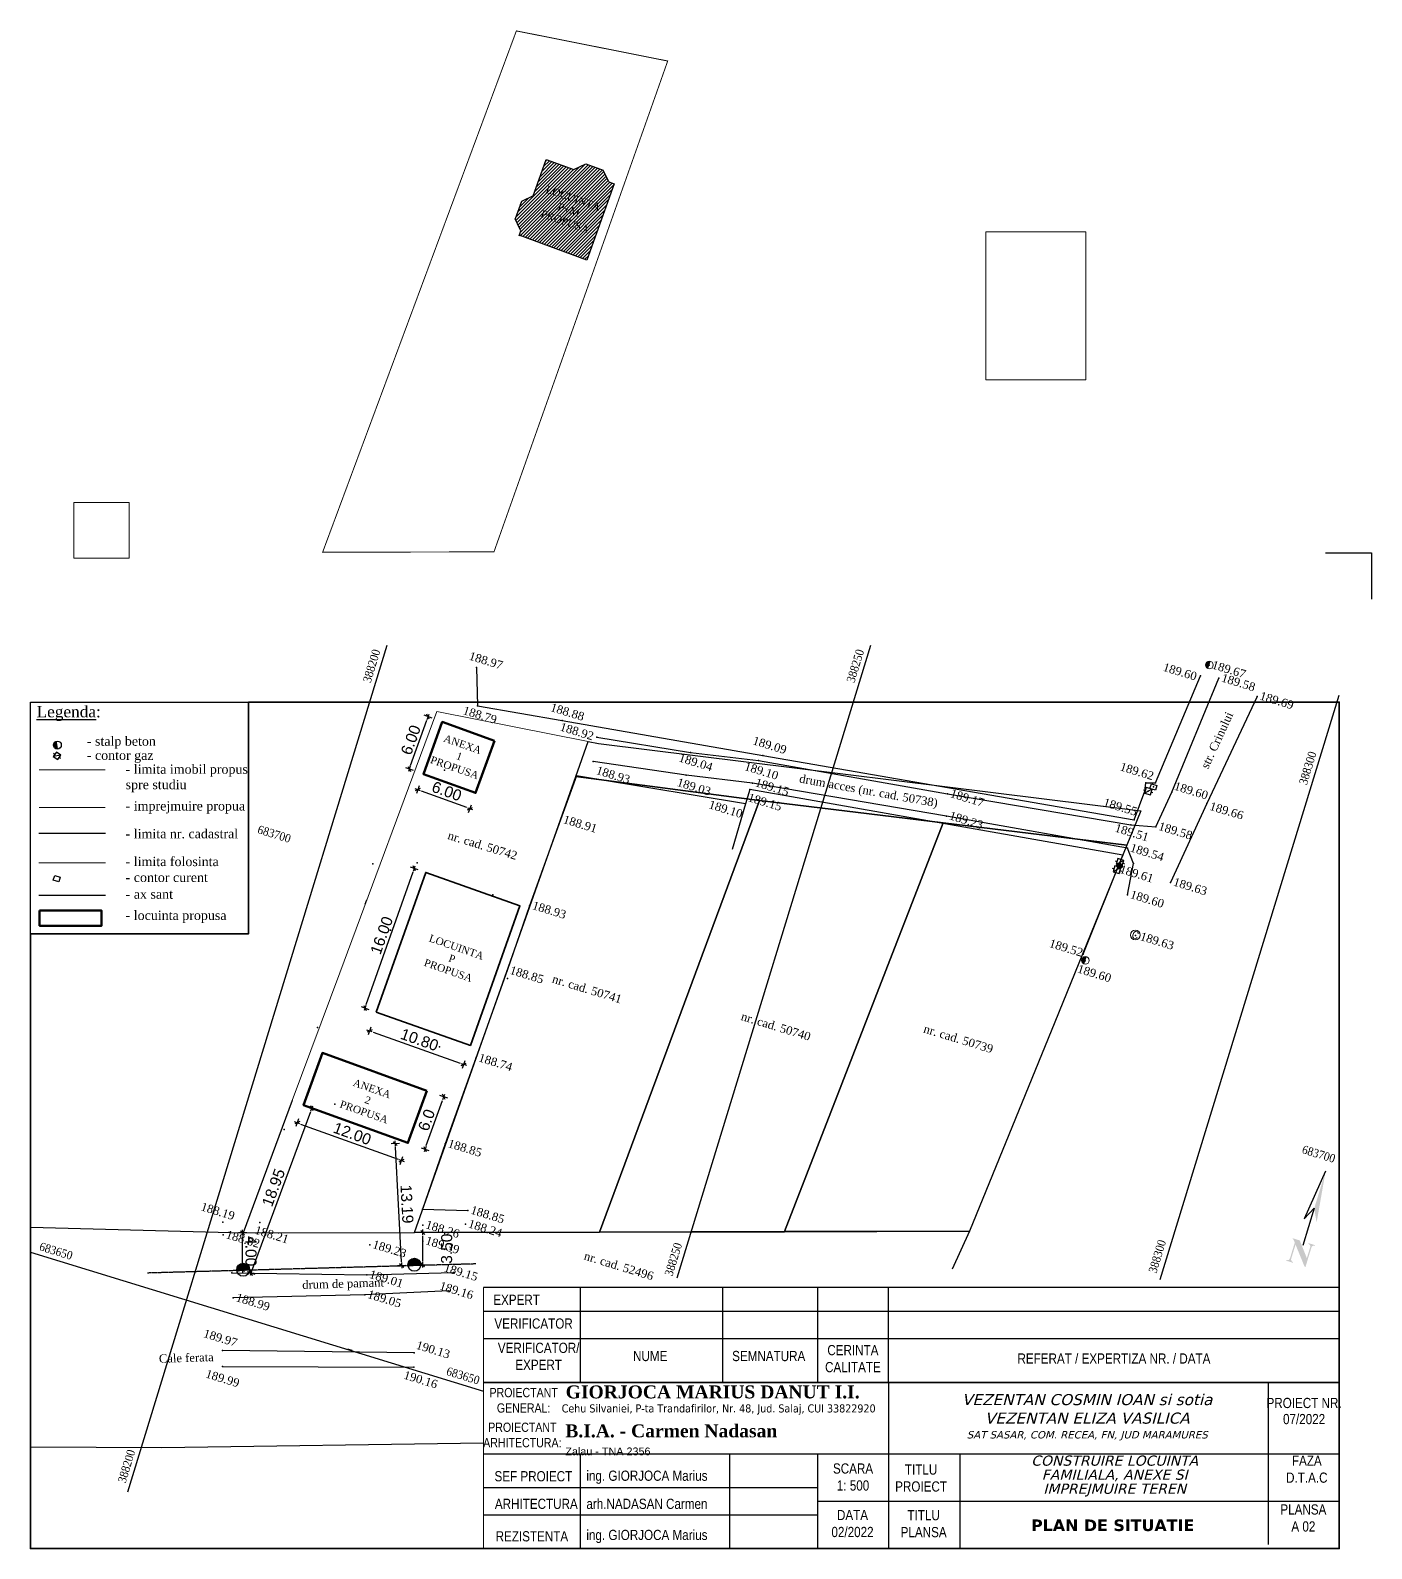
# Model space of a CAD drawing. Header units: inches. Extents: x 45950 to 50625, y 37549 to 49867.
# Drawn here: x 49175 to 50625, y 48226 to 49867 of the extents above; entities that cross this region are included whole.
import ezdxf
from ezdxf.enums import TextEntityAlignment as Align

# ---------------------------------------------------------------- set-up
doc = ezdxf.new("R2010")
doc.units = ezdxf.units.IN
doc.header["$MEASUREMENT"] = 0
doc.linetypes.add('DASHDOT', pattern=[1, 0.5, -0.25, 0, -0.25])
doc.linetypes.add('PHANTOM2', pattern=[1.25, 0.625, -0.125, 0.125, -0.125, 0.125, -0.125])
for name, color, linetype in [('0_pct_cote', 251, 'Continuous'), ('0_PCT_SIMBOLURI', 7, 'Continuous'), ('bransament gaz', 50, 'Continuous'), ('cale ferata', 252, 'CF'), ('Caroiaj', 251, 'Continuous'), ('contor curent', 1, 'Continuous'), ('contor gaz', 2, 'Continuous'), ('COTE', 3, 'Continuous'), ('drum', 7, 'Continuous'), ('limita gard', 7, 'GRDPL'), ('sant', 5, 'AX_RIGOLA'), ('TOPO_SYMBOL', 7, 'Continuous')]:
    doc.layers.add(name, color=color, linetype=linetype)
for name, color, linetype, lineweight in [('AXA', 1, 'DASHDOT', 20), ('Camin_Utilitati', 7, 'Continuous', 20), ('CARTUS_Pen_No__20_Pen_No__41', 7, 'Continuous', 25), ('CARTUS_Pen_No__3_Pen_No__7', 7, 'Continuous', 35), ('Limita_Proprietate', 7, 'GRDPL', 20), ('Stilp_Utilitati', 7, 'Continuous', 20), ('Ziduri', 7, 'Continuous', 30)]:
    doc.layers.add(name, color=color, linetype=linetype, lineweight=lineweight)
doc.layers.add('CARTUS_Pen_No__3', color=7, linetype='Continuous', lineweight=18, true_color=0xff6600)
doc.styles.add('GENERATED_STYLE_2', font='swissci.ttf')
doc.styles.add('GENERATED_STYLE_3', font='TCCM____.TTF')
doc.styles.add('GENERATED_STYLE_4', font='verdanab.ttf')
doc.styles.add('GENERATED_STYLE_5', font='')
doc.styles.add('GENERATED_STYLE_6', font='verdanai.ttf')
doc.styles.add('ROMANC', font='romanc', dxfattribs={"height": 0.1875})
doc.styles.get("Standard").update_dxf_attribs({"font": 'arial.ttf'})
doc.styles.add('TIMES_NEW_ROMAN', font='times.ttf')
doc.styles.get('GENERATED_STYLE_5').set_extended_font_data('Tahoma', italic=True)
doc.linetypes.add('AX_RIGOLA', pattern='A,1e-09,[145,topolt.shx,S=0.01,R=270,X=0,Y=0],-1.5', length=1.5)
doc.linetypes.add('CF', pattern='A,5,[137,topolt.shx,S=0.25,R=0,X=0,Y=0],5', length=10)
doc.linetypes.add('FENCELINE2', pattern='A,6.35,-2.54,[132,ltypeshp.shx,S=2.54,R=0,X=-2.54,Y=0],-2.54,25.4', length=36.83)
doc.linetypes.add('GRDPL', pattern='A,3,[138,topolt.shx,S=0.71,R=0,X=0,Y=0],6,[138,topolt.shx,S=0.71,R=180,X=0,Y=0],3', length=12)
doc.dimstyles.new('LIVIU 2', dxfattribs={"dimtxt": 12, "dimasz": 4, "dimexe": 3, "dimexo": 5, "dimgap": 3, "dimtad": 1, "dimdec": 1, "dimdsep": 46, "dimtxsty": 'Standard', "dimblk": 'cap', "dimcen": 1, "dimse1": 1, "dimse2": 1, "dimclrd": 256, "dimclre": 256, "dimclrt": 256, "dimadec": 0, "dimazin": 0, "dimtfac": 1, "dimtdec": 1, "dimtofl": 0, "dimtmove": 2, "dimatfit": 3, "dimldrblk": 'OBLIQUE', "dimfxl": 0, "dimtolj": 1, "dimtzin": 0, "dimlwd": -1, "dimlwe": -1, "dimarcsym": 0})

# ---------------------------------------------------------------- blocks, each defined once
blk = doc.blocks.new('STILBET')
blk.add_lwpolyline([(-0.6, 0.6, 0, 0, 0), (0.85, 2.05, 0, 0, 0), (1.45, 1.45, 0, 0, 0), (3.08, 3.08, 0.3, 0, 0), (3.57, 3.57, 0, 0, 0)], format="xyseb")
at = {"const_width": 0.85}
blk.add_lwpolyline([(0, 0.43, 1), (0, -0.43, 1)], format="xyb", dxfattribs=at)
blk.add_circle((0, 0), 0.85)
blk = doc.blocks.new('54')
at = {"layer": 'contor gaz'}
for p, q in [((-0.67, 0), (-0.42, 0)), ((0.42, 0), (0.67, 0))]:
    blk.add_line(p, q, dxfattribs=at)
blk.add_lwpolyline([(0.42, 0.42), (-0.42, -0.42), (0.42, -0.42), (0.42, 0.42), (-0.42, 0.42), (-0.42, -0.42)], dxfattribs=at)
blk = doc.blocks.new('PUNCT')
blk.add_point((0, 0))
at = {"flags": 1}
for tag, p in [('DENPCT', (1.4, 0)), ('COTA', (1.4, -2.5)), ('COD', (1.4, -5))]:
    blk.add_attdef(tag, p, '', height=1.5, dxfattribs=at)
blk = doc.blocks.new('30')
at = {"layer": 'bransament gaz'}
blk.add_hatch(color=256, dxfattribs=at).paths.add_polyline_path([(-0.29, 0, 1), (0.29, 0, 1)])
blk.add_circle((0, 0), 0.289, dxfattribs=at)
blk = doc.blocks.new('50')
blk.add_circle((-0.02, 0.04), 0.525)
at = {"style": 'ROMANC'}
blk.add_text('C', height=0.787, dxfattribs=at).set_placement((-0.02, 0.04), align=Align.MIDDLE_CENTER)
blk = doc.blocks.new('32')
blk.add_lwpolyline([(-0.28, 0.34, 0, 0, 0), (0.44, 1.03, 0, 0, 0), (0.73, 0.73, 0, 0, 0), (1.55, 1.51, 0.147, 0, 0), (1.8, 1.74, 0, 0, 0)], format="xyseb")
at = {"const_width": 0.416}
blk.add_lwpolyline([(0.01, 0.25, 1), (0, -0.17, 1)], format="xyb", dxfattribs=at)
blk.add_circle((0, 0.04), 0.416)
blk = doc.blocks.new('NORD1')
at = {"linetype": 'Continuous'}
blk.add_hatch(color=256, dxfattribs=at).paths.add_polyline_path([(-9, -27), (-3.4, -27), (5.8, -38.4), (5.8, -29.4), (5.8, -29.2), (5.7, -29.1), (5.7, -28.9), (5.6, -28.8), (5.5, -28.6), (5.4, -28.4), (5.3, -28.3), (5.2, -28.1), (5, -28), (4.9, -27.9), (4.7, -27.8), (4.5, -27.7), (4.3, -27.6), (4.1, -27.6), (3.9, -27.6), (3.7, -27.6), (3.7, -27), (8.9, -27), (8.9, -27.6), (8.7, -27.6), (8.5, -27.6), (8.2, -27.6), (8.1, -27.7), (7.9, -27.8), (7.7, -27.9), (7.5, -28), (7.4, -28.1), (7.2, -28.3), (7.1, -28.5), (7, -28.6), (7, -28.8), (6.9, -29), (6.8, -29.2), (6.8, -29.3), (6.8, -29.5), (6.8, -45.3), (6.1, -45.3), (-5.6, -31), (-5.6, -42.5), (-5.6, -42.7), (-5.6, -42.8), (-5.5, -43), (-5.5, -43.2), (-5.4, -43.3), (-5.3, -43.5), (-5.2, -43.6), (-5.1, -43.8), (-4.9, -43.9), (-4.8, -44.1), (-4.6, -44.2), (-4.4, -44.3), (-4.2, -44.3), (-4, -44.4), (-3.7, -44.4), (-3.5, -44.4), (-3.5, -45), (-8.8, -45), (-8.8, -44.4), (-8.5, -44.4), (-8.3, -44.4), (-8, -44.3), (-7.8, -44.3), (-7.6, -44.2), (-7.4, -44.1), (-7.3, -43.9), (-7.1, -43.8), (-7, -43.6), (-6.9, -43.5), (-6.8, -43.3), (-6.8, -43.1), (-6.7, -42.9), (-6.7, -42.8), (-6.7, -42.6), (-6.6, -42.4), (-6.6, -29.7), (-7.8, -28.3), (-8, -28.1), (-8.1, -28), (-8.3, -27.9), (-8.4, -27.8), (-8.5, -27.7), (-8.7, -27.6), (-8.8, -27.6), (-9, -27.6)])
blk.add_lwpolyline([(0, 30), (-5, -10), (0, 0), (0, -30)])
blk.add_solid([(0, 0), (5, -10), (0, 30)])
blk = doc.blocks.new('_ArchTick')
at = {"color": 0, "linetype": 'ByBlock', "const_width": 0.015}
blk.add_lwpolyline([(-0.05, -0.05), (0.05, 0.05)], dxfattribs=at)
blk = doc.blocks.new('cap')
at = {"layer": 'COTE', "color": 0, "lineweight": -2}
for p, q in [((-0.75, 0), (0.75, 0)), ((-0.53, -0.53), (0.53, 0.53)), ((0, -1.12), (0, 1.12))]:
    blk.add_line(p, q, dxfattribs=at)
blk = doc.blocks.new('*D15')
at = {"transparency": 16777216}
blk.add_line((49467.2, 48685.2), (49572.6, 48647.2), dxfattribs=at)
at = {"layer": 'Defpoints', "color": 0, "lineweight": 60, "transparency": 16777216}
for p in [(49470.3, 48705.6), (49583.2, 48664.8), (49576.3, 48645.8)]:
    blk.add_point(p, dxfattribs=at)
at = {"transparency": 16777216, "xscale": 4, "yscale": 4, "zscale": 4}
for p, rotation in [((49463.5, 48686.6), 160.1410897698016), ((49576.3, 48645.8), 340.1410897698016)]:
    blk.add_blockref('cap', p, dxfattribs=dict(at, rotation=rotation))
at = {"lineweight": 9, "transparency": 16777216, "insert": (49523, 48674.8), "char_height": 12, "attachment_point": 5, "rotation": 340.1411}
blk.add_mtext('\\A1;12.00', dxfattribs=at)
blk = doc.blocks.new('_Oblique')
at = {"color": 0, "linetype": 'ByBlock', "lineweight": -2}
blk.add_line((-0.5, -0.5), (0.5, 0.5), dxfattribs=at)
blk = doc.blocks.new('*D16')
at = {"transparency": 16777216}
blk.add_line((49603, 48661.9), (49620.7, 48710.8), dxfattribs=at)
at = {"layer": 'Defpoints', "color": 0, "lineweight": 60, "transparency": 16777216}
for p in [(49603.6, 48721.2), (49622, 48714.6), (49583.2, 48664.8)]:
    blk.add_point(p, dxfattribs=at)
at = {"transparency": 16777216, "xscale": 4, "yscale": 4, "zscale": 4}
for p, rotation in [((49622, 48714.6), 70.14108976980486), ((49601.7, 48658.1), 250.1410897698049)]:
    blk.add_blockref('cap', p, dxfattribs=dict(at, rotation=rotation))
at = {"lineweight": 9, "transparency": 16777216, "insert": (49603.3, 48689.5), "char_height": 12, "attachment_point": 5, "rotation": 70.1411}
blk.add_mtext('\\A1;6.0', dxfattribs=at)
blk = doc.blocks.new('*D17')
at = {"transparency": 16777216}
blk.add_line((49545.5, 48784.4), (49639.8, 48751), dxfattribs=at)
at = {"layer": 'Defpoints', "color": 0, "lineweight": 9, "transparency": 16777216}
for p in [(49549, 48806.3), (49650.8, 48770.2), (49643.5, 48749.7)]:
    blk.add_point(p, dxfattribs=at)
at = {"transparency": 16777216, "xscale": 4, "yscale": 4, "zscale": 4}
for p, rotation in [((49541.7, 48785.8), 160.488562388877), ((49643.5, 48749.7), 340.488562388877)]:
    blk.add_blockref('cap', p, dxfattribs=dict(at, rotation=rotation))
at = {"lineweight": 9, "transparency": 16777216, "insert": (49595.7, 48776.3), "char_height": 12, "attachment_point": 5, "rotation": 340.4886}
blk.add_mtext('\\A1;10.80', dxfattribs=at)
blk = doc.blocks.new('*D18')
at = {"transparency": 16777216}
blk.add_line((49538, 48814.4), (49588.8, 48957.7), dxfattribs=at)
at = {"layer": 'Defpoints', "color": 0, "lineweight": 9, "transparency": 16777216}
for p in [(49590.1, 48961.4), (49602.4, 48957.1), (49549, 48806.3)]:
    blk.add_point(p, dxfattribs=at)
at = {"transparency": 16777216, "xscale": 4, "yscale": 4, "zscale": 4}
for p, rotation in [((49590.1, 48961.4), 70.48856238887505), ((49536.7, 48810.6), 250.4885623888751)]:
    blk.add_blockref('cap', p, dxfattribs=dict(at, rotation=rotation))
at = {"lineweight": 9, "transparency": 16777216, "insert": (49554.8, 48889.1), "char_height": 12, "attachment_point": 5, "rotation": 70.4886}
blk.add_mtext('\\A1;16.00', dxfattribs=at)
blk = doc.blocks.new('*D19')
at = {"transparency": 16777216}
blk.add_line((49597.6, 49045.2), (49646.5, 49027.5), dxfattribs=at)
at = {"layer": 'Defpoints', "color": 0, "lineweight": 9, "transparency": 16777216}
for p in [(49600, 49063.5), (49656.4, 49043.1), (49650.3, 49026.1)]:
    blk.add_point(p, dxfattribs=at)
at = {"transparency": 16777216, "xscale": 4, "yscale": 4, "zscale": 4}
for p, rotation in [((49593.8, 49046.5), 160.1410897697983), ((49650.3, 49026.1), 340.1410897697983)]:
    blk.add_blockref('cap', p, dxfattribs=dict(at, rotation=rotation))
at = {"lineweight": 9, "transparency": 16777216, "insert": (49625.2, 49044.9), "char_height": 12, "attachment_point": 5, "rotation": 340.1411}
blk.add_mtext('\\A1;6.00', dxfattribs=at)
blk = doc.blocks.new('*D20')
at = {"transparency": 16777216}
blk.add_line((49586, 49072.7), (49603.7, 49121.6), dxfattribs=at)
at = {"layer": 'Defpoints', "color": 0, "lineweight": 9, "transparency": 16777216}
for p in [(49605, 49125.4), (49620.3, 49119.9), (49600, 49063.5)]:
    blk.add_point(p, dxfattribs=at)
at = {"transparency": 16777216, "xscale": 4, "yscale": 4, "zscale": 4}
for p, rotation in [((49605, 49125.4), 70.14108976979834), ((49584.7, 49069), 250.1410897697983)]:
    blk.add_blockref('cap', p, dxfattribs=dict(at, rotation=rotation))
at = {"lineweight": 9, "transparency": 16777216, "insert": (49586.3, 49100.3), "char_height": 12, "attachment_point": 5, "rotation": 70.1411}
blk.add_mtext('\\A1;6.00', dxfattribs=at)
blk = doc.blocks.new('$ELS_B')
at = {"linetype": 'Continuous'}
blk.add_hatch(color=0, dxfattribs=at).paths.add_polyline_path([(0.7, 0, 0.365422), (0.12, 0.69), (-0.12, -0.69, 0.464748)])
at = {"color": 0, "linetype": 'Continuous'}
blk.add_line((0.12, 0.69), (-0.12, -0.69), dxfattribs=at)
blk.add_lwpolyline([(0.73, 3.79, 0, 0.403, 0), (0.43, 2.88, 0, 0, 0), (-0.01, 1.56, 0, 0, 0), (0.57, 2.05, 0, 0, 0), (0.12, 0.69, 0, 0, 0)], format="xyseb", dxfattribs=at)
blk.add_circle((0, 0), 0.7, dxfattribs=at)
blk = doc.blocks.new('*D22')
at = {"layer": 'COTE', "transparency": 16777216}
blk.add_line((49404.4, 48531.8), (49404.4, 48563.7), dxfattribs=at)
at = {"layer": 'Defpoints', "color": 0, "transparency": 16777216}
for p in [(49404.4, 48567.7), (49405, 48567.7), (49405.1, 48527.8)]:
    blk.add_point(p, dxfattribs=at)
at = {"layer": 'COTE', "transparency": 16777216, "xscale": 4, "yscale": 4, "zscale": 4}
for p, rotation in [((49404.4, 48567.7), 90.11038197119932), ((49404.5, 48527.8), 270.1103819711993)]:
    blk.add_blockref('cap', p, dxfattribs=dict(at, rotation=rotation))
at = {"layer": 'COTE', "transparency": 16777216, "insert": (49413.5, 48547.8), "char_height": 12, "attachment_point": 5, "rotation": 270.1104}
blk.add_mtext('\\A1;4.00', dxfattribs=at)
blk = doc.blocks.new('*D23')
at = {"layer": 'COTE', "transparency": 16777216}
blk.add_line((49599.2, 48537.1), (49599.3, 48564.1), dxfattribs=at)
at = {"layer": 'Defpoints', "color": 0, "transparency": 16777216}
for p in [(49590.2, 48568.1), (49599.3, 48568.1), (49590.1, 48533.1)]:
    blk.add_point(p, dxfattribs=at)
at = {"layer": 'COTE', "transparency": 16777216, "xscale": 4, "yscale": 4, "zscale": 4}
for p, rotation in [((49599.3, 48568.1), 89.79488191374703), ((49599.1, 48533.1), 269.794881913747)]:
    blk.add_blockref('cap', p, dxfattribs=dict(at, rotation=rotation))
at = {"layer": 'COTE', "transparency": 16777216, "insert": (49625.1, 48550.5), "char_height": 12, "attachment_point": 5, "rotation": 89.7949}
blk.add_mtext('\\A1;3.50', dxfattribs=at)
blk = doc.blocks.new('*D24')
at = {"layer": 'COTE', "transparency": 16777216}
blk.add_line((49576.2, 48536.4), (49569.7, 48660.1), dxfattribs=at)
at = {"layer": 'Defpoints', "color": 0, "transparency": 16777216}
for p in [(49569.5, 48664.1), (49583.2, 48664.8), (49590.1, 48533.1)]:
    blk.add_point(p, dxfattribs=at)
at = {"layer": 'COTE', "transparency": 16777216, "xscale": 4, "yscale": 4, "zscale": 4}
for p, rotation in [((49569.5, 48664.1), 93.00168994338804), ((49576.4, 48532.4), 273.001689943388)]:
    blk.add_blockref('cap', p, dxfattribs=dict(at, rotation=rotation))
at = {"layer": 'COTE', "transparency": 16777216, "insert": (49582.1, 48598.7), "char_height": 12, "attachment_point": 5, "rotation": 273.0017}
blk.add_mtext('\\A1;13.19', dxfattribs=at)
blk = doc.blocks.new('*D25')
at = {"layer": 'COTE', "transparency": 16777216}
blk.add_line((49478, 48698.5), (49414.9, 48528.1), dxfattribs=at)
at = {"layer": 'Defpoints', "color": 0, "transparency": 16777216}
for p in [(49470.3, 48705.6), (49404.5, 48527.8), (49413.5, 48524.4)]:
    blk.add_point(p, dxfattribs=at)
at = {"layer": 'COTE', "transparency": 16777216, "xscale": 4, "yscale": 4, "zscale": 4}
for p, rotation in [((49479.4, 48702.2), 69.66989995969227), ((49413.5, 48524.4), 249.6698999596922)]:
    blk.add_blockref('cap', p, dxfattribs=dict(at, rotation=rotation))
at = {"layer": 'COTE', "transparency": 16777216, "insert": (49437.9, 48616.5), "char_height": 12, "attachment_point": 5, "rotation": 69.6699}
blk.add_mtext('\\A1;18.95', dxfattribs=at)

msp = doc.modelspace()

# ---------------------------------------------------------------- hatches: boundary and pattern name
at = {"layer": 'AXA'}
h = msp.add_hatch(dxfattribs=at)
h.set_pattern_fill('ANSI31', color=256, scale=20, style=0)
h.set_pattern_definition([(45, (-49797.3176, 38810.9859), (-1.76776695, 1.76776695), [])])
h.paths.add_polyline_path([(49806.04, 49701.42), (49800.38, 49703.43), (49794.31, 49716.2), (49792.42, 49716.87), (49775.46, 49722.89), (49772.71, 49721.58), (49762.69, 49716.81), (49756.54, 49719), (49732.54, 49727.52), (49726.85, 49711.5), (49718.65, 49688.41), (49705.88, 49682.34), (49699.19, 49663.49), (49703.93, 49653.51), (49705.26, 49650.72), (49703.52, 49645.8), (49776.76, 49618.96)])
h.paths.add_polyline_path([(49718.99, 49663.46), (49779.77, 49642.28), (49794.16, 49683.59), (49733.38, 49704.77)], flags=24)

# ---------------------------------------------------------------- linework, layer by layer
at = {"color": 0, "lineweight": 9}
for p, q in [((50315.94, 49489.44), (50315.94, 49649.44)), ((50207.94, 49489.44), (50315.94, 49489.44)), ((49281.86, 49296.93), (49281.86, 49356.93)), ((49221.86, 49296.93), (49281.86, 49296.93))]:
    msp.add_line(p, q, dxfattribs=at)
at = {"color": 5, "linetype": 'FENCELINE2', "lineweight": 15}
for p, q in [((49509.44, 48848.69), (49614.46, 49131.17)), ((49614.46, 49131.17), (49778.04, 49098.63)), ((49778.04, 49098.63), (49764.74, 49060.91)), ((49764.74, 49060.91), (49764.74, 49060.91)), ((49458.18, 48710.8), (49509.44, 48848.69))]:
    msp.add_line(p, q, dxfattribs=at)
at = {"color": 1, "const_width": 1}
msp.add_lwpolyline([(49850.71, 49796.38), (49676.19, 49303.58), (49490.97, 49303.22), (49595.41, 49584.16), (49700.42, 49866.64), (49864.01, 49834.1), (49850.71, 49796.38)], close=True, dxfattribs=at)
at = {"color": 0, "lineweight": 9}
for points in [[(50207.94, 49489.44), (50315.94, 49489.44), (50315.94, 49649.44), (50207.94, 49649.44)], [(49281.86, 49356.93), (49221.86, 49356.93), (49221.86, 49296.93), (49281.86, 49296.93)], [(49665.01, 48226.31), (50590.01, 48226.31), (50590.01, 48508.36), (49665.01, 48508.36)]]:
    msp.add_lwpolyline(points, close=True, dxfattribs=at)
msp.add_lwpolyline([(50575.01, 49302.61), (50625.01, 49302.61), (50625.01, 49252.61)])
at = {"ltscale": 0.5}
msp.add_lwpolyline([(49175.01, 49141.31), (49410.91, 49141.31), (49410.91, 48890.9), (49175.01, 48890.9)], close=True, dxfattribs=at)
msp.add_lwpolyline([(49410.91, 49141.31), (49410.91, 48890.9), (49175.01, 48890.9), (49175.01, 48226.31), (49665.01, 48226.31), (49665.01, 48226.31), (50590.01, 48226.31), (50590.01, 49141.31), (49410.91, 49141.31)], close=True)
at = {"lineweight": 35}
msp.add_lwpolyline([(49410.91, 49141.31), (49410.91, 48890.9), (49175.01, 48890.9), (49175.01, 48226.31), (49665.01, 48226.31), (49665.01, 48226.31), (50590.01, 48226.31), (50590.01, 49141.31), (49410.91, 49141.31)], close=True, dxfattribs=at)
at = {"color": 1, "lineweight": 53}
for points in [[(49676.77, 49099.5), (49620.34, 49119.89), (49599.96, 49063.45), (49656.39, 49043.07)], [(49603.59, 48721.24), (49490.72, 48762.01), (49470.34, 48705.58), (49583.2, 48664.81)]]:
    msp.add_lwpolyline(points, close=True, dxfattribs=at)
at = {"color": 6}
for points in [[(50360.26, 48986.51), (50161.72, 49010.65), (49963.19, 49034.81), (49764.74, 49060.91), (49778.04, 49098.63), (49789.12, 49096.43), (50375.36, 49023.55), (50360.26, 48986.51)], [(49790.23, 48568.51), (49590.23, 48568.1), (49764.74, 49060.91), (49963.19, 49034.81), (49790.23, 48568.51)], [(49990.23, 48568.9), (49790.23, 48568.51), (49963.19, 49034.81), (50161.72, 49010.65), (49990.23, 48568.9)], [(50282.35, 48795.33), (50190.23, 48569.29), (49990.23, 48568.9), (50161.72, 49010.65), (50360.26, 48986.51), (50282.35, 48795.33)]]:
    msp.add_lwpolyline(points, close=True, dxfattribs=at)
at = {"color": 64, "const_width": 1}
msp.add_lwpolyline([(49256.24, 49068.12), (49184.21, 49068.12)], dxfattribs=at)
at = {"color": 5, "linetype": 'FENCELINE2', "lineweight": 15, "const_width": 1}
msp.add_lwpolyline([(49256.24, 49027.43), (49184.21, 49027.43)], dxfattribs=at)
at = {"color": 6, "ltscale": 0.5}
msp.add_lwpolyline([(49256.24, 48999.21), (49184.21, 48999.21)], dxfattribs=at)
at = {"color": 1, "lineweight": 35}
msp.add_lwpolyline([(49549, 48806.27), (49650.8, 48770.2), (49704.24, 48921.01), (49602.44, 48957.08)], close=True, dxfattribs=at)
at = {"color": 6}
for points in [[(49175.01, 48573.88), (49404.97, 48567.75), (49590.2, 48568.12), (49790.17, 48568.47), (49990.27, 48568.88), (50190.27, 48569.33), (50171.59, 48528.47)], [(49665.01, 48340.17), (49317.3, 48335.38), (49175.01, 48335.83)]]:
    msp.add_lwpolyline(points, dxfattribs=at)
at = {"layer": 'AXA', "linetype": 'ByBlock', "lineweight": 50}
msp.add_lwpolyline([(49185.02, 48915.81), (49251.95, 48915.81), (49251.95, 48899.55), (49185.02, 48899.55)], close=True, dxfattribs=at)
at = {"layer": 'cale ferata', "ltscale": 0.5}
for points, elevation in [([(49589.79, 48437.92), (49382.55, 48440.57)], 1901.3), ([(49382.74, 48423.25), (49589.69, 48422.26)], 1899.9)]:
    msp.add_lwpolyline(points, dxfattribs=dict(at, elevation=elevation))
at = {"layer": 'Caroiaj', "ltscale": 0.5}
for p, q in [((49280.36, 48287.61), (49560.63, 49202.61)), ((49874.13, 48518.88), (50083.56, 49202.61)), ((50396.55, 48517.19), (50590.01, 49148.78)), ((49175.01, 48546.58), (49665.01, 48396.49))]:
    msp.add_line(p, q, dxfattribs=at)
at = {"layer": 'CARTUS_Pen_No__20_Pen_No__41', "color": 7, "linetype": 'Continuous', "lineweight": 25}
for p, q in [((49769.5, 48508.36), (49769.5, 48405.8)), ((49923.34, 48508.36), (49923.34, 48405.8)), ((50025.91, 48508.36), (50025.91, 48405.8)), ((50102.83, 48405.8), (50102.83, 48508.36)), ((49665.01, 48482.81), (50590.01, 48482.81)), ((49665.01, 48453.44), (50590.01, 48453.44)), ((50102.83, 48405.8), (50102.83, 48226.31)), ((50513.08, 48405.8), (50513.08, 48230.72)), ((49665.01, 48328.88), (50590.01, 48328.88)), ((49769.5, 48328.88), (49769.5, 48226.31)), ((49930.74, 48328.88), (49930.74, 48226.31)), ((50025.91, 48328.88), (50025.91, 48226.31)), ((50179.75, 48328.88), (50179.75, 48226.31)), ((49665.01, 48292.47), (50025.91, 48292.47)), ((50025.91, 48277.59), (50590.01, 48277.59)), ((49665.01, 48262.72), (50025.91, 48262.72))]:
    msp.add_line(p, q, dxfattribs=at)
at = {"layer": 'CARTUS_Pen_No__20_Pen_No__41', "color": 7, "linetype": 'Continuous', "lineweight": 25, "flags": 128}
for points in [[(49665.01, 48405.8), (50590.01, 48405.8), (50590.01, 48508.36), (49665.01, 48508.36)], [(49665.01, 48226.31), (50590.01, 48226.31), (50590.01, 48405.8), (49665.01, 48405.8)]]:
    msp.add_lwpolyline(points, dxfattribs=at)
at = {"layer": 'contor curent', "color": 5}
for p, q in [((50385.26, 49047.77, 1895.9), (50386.88, 49053.05, 1895.9)), ((50391.22, 49045.94, 1895.9), (50385.26, 49047.77, 1895.9)), ((50386.88, 49053.05, 1895.9), (50392.84, 49051.23, 1895.9)), ((50392.84, 49051.23, 1895.9), (50391.22, 49045.94, 1895.9)), ((49199.68, 48948.66, 1895.9), (49201.29, 48953.94, 1895.9)), ((49205.63, 48946.83, 1895.9), (49199.68, 48948.66, 1895.9)), ((49201.29, 48953.94, 1895.9), (49207.25, 48952.12, 1895.9)), ((49207.25, 48952.12, 1895.9), (49205.63, 48946.83, 1895.9))]:
    msp.add_line(p, q, dxfattribs=at)
at = {"layer": 'COTE', "color": 64, "lineweight": 30}
for p, q in [((49590.2, 48568.12), (49764.74, 49060.91)), ((49458.18, 48710.8), (49404.97, 48567.75)), ((49404.97, 48567.75), (49590.2, 48568.12))]:
    msp.add_line(p, q, dxfattribs=at)
at = {"layer": 'COTE', "color": 5}
msp.add_line((49536.97, 48922.73), (49538.71, 48927.42), dxfattribs=at)
at = {"layer": 'COTE', "color": 6}
msp.add_line((49458.18, 48710.8), (49404.97, 48567.75), dxfattribs=at)
at = {"layer": 'COTE', "color": 1, "linetype": 'PHANTOM2'}
msp.add_line((49656.53, 48534.02), (49301.51, 48524.16), dxfattribs=at)
at = {"layer": 'COTE', "color": 1}
msp.add_line((49522.85, 48440.29), (49518.16, 48442.02), dxfattribs=at)
at = {"layer": 'drum'}
for points, elevation in [([(49787.25, 49103.22), (49888.62, 49086.71), (49962.09, 49078.05), (50166.54, 49041.98), (50364.68, 49008.45), (50391.72, 49006.58), (50409.08, 49043.82), (50459.68, 49166.93)], 1889.2), ([(50501.15, 49147.45), (50446.96, 49031.64), (50407.65, 48946.35)], 1896.9), ([(50361.09, 48932.86), (50367.59, 48966.85), (50361, 48983.29), (50165.46, 49018), (49955.65, 49053.76), (49883.84, 49062.21), (49783.6, 49076.96)], 1896)]:
    msp.add_lwpolyline(points, dxfattribs=dict(at, elevation=elevation))
at = {"layer": 'drum', "ltscale": 0.5}
for points, elevation in [([(49392.86, 48524.27), (49538.62, 48522.38), (49632.41, 48524.6)], 1889.6), ([(49627.58, 48504.9), (49536.58, 48500.73), (49394.4, 48497.25)], 1891.6)]:
    msp.add_lwpolyline(points, dxfattribs=dict(at, elevation=elevation))
at = {"layer": 'limita gard', "ltscale": 0.5}
for points, elevation in [([(49657.38, 49178.74), (49658.28, 49137.17), (49749.77, 49121.22), (49967.02, 49083.49), (50368.4, 49013.92), (50379.72, 49045.14), (50380.81, 49054.09), (50391.32, 49054.07), (50439.96, 49169.78)], 1889.7), ([(49948.02, 49031.42), (49786.97, 49057.78), (49765.41, 49061.54), (49748.1, 49014), (49714.69, 48920.96), (49690.41, 48851.03), (49656.58, 48756.32), (49623.51, 48663.73), (49599.01, 48593.35), (49648.03, 48591.8)], 1891), ([(50313.32, 48868.71), (50355.98, 48975.65), (49952.68, 49046.74), (49948.02, 49031.42), (49933.82, 48982.05)], 1895.2)]:
    msp.add_lwpolyline(points, dxfattribs=dict(at, elevation=elevation))
at = {"layer": 'Limita_Proprietate', "ltscale": 0.5}
msp.add_lwpolyline([(49256.24, 48967.6), (49184.21, 48967.6)], dxfattribs=at)
at = {"layer": 'sant', "ltscale": 0.5}
msp.add_lwpolyline([(49256.24, 48932.33), (49184.21, 48932.33)], dxfattribs=at)
at = {"layer": 'Ziduri'}
for p, q in [((49726.85, 49711.5), (49732.54, 49727.52)), ((49732.54, 49727.52), (49762.69, 49716.81)), ((49762.69, 49716.81), (49775.46, 49722.89)), ((49772.71, 49721.58), (49775.46, 49722.89)), ((49775.46, 49722.89), (49794.31, 49716.2)), ((49718.65, 49688.41), (49728.19, 49715.28)), ((49756.54, 49719), (49762.69, 49716.81)), ((49792.42, 49716.87), (49794.31, 49716.2)), ((49800.38, 49703.43), (49794.31, 49716.2)), ((49800.38, 49703.43), (49799.06, 49706.22)), ((49800.38, 49703.43), (49806.04, 49701.42)), ((49718.65, 49688.41), (49705.88, 49682.34)), ((49718.65, 49688.41), (49714.95, 49686.66)), ((49705.88, 49682.34), (49699.19, 49663.49)), ((49705.88, 49682.34), (49704.54, 49678.57)), ((49703.93, 49653.51), (49699.19, 49663.49)), ((49703.26, 49645.07), (49705.26, 49650.72)), ((49776.76, 49618.96), (49703.52, 49645.8)), ((49705.26, 49650.72), (49703.93, 49653.51))]:
    msp.add_line(p, q, dxfattribs=at)
msp.add_lwpolyline([(49806.04, 49701.42), (49776.76, 49618.96)], dxfattribs=at)

# ---------------------------------------------------------------- block references
for name, p, xscale, yscale, zscale, rotation in [('STILBET', (49204.24, 49094.78), 5.000000000745279, 5.000000000745279, 10, 10.06111885422906), ('NORD1', (50562.94, 48594.14, -3090), 1.400000000108522, 1.400000000108522, 1.400000000108522, 342.9696735434424)]:
    msp.add_blockref(name, p, dxfattribs=dict(xscale=xscale, yscale=yscale, zscale=zscale, rotation=rotation))
at = {"layer": '0_PCT_SIMBOLURI', "xscale": 10, "yscale": 10, "zscale": 10, "rotation": 342.9696735419772}
for p in [(49657.38, 49178.74, 1889.7), (50449.39, 49180.96, 1896.7), (50439.96, 49169.78, 1896), (50459.68, 49166.93, 1895.8), (50501.15, 49147.45, 1896.9), (49658.28, 49137.17, 1887.9), (49749.77, 49121.22, 1888.8), (49592.61, 49101.34, 1887), (49787.25, 49103.22, 1889.2), (49888.62, 49086.71, 1890.4), (49967.02, 49083.49, 1890.9), (49622.75, 49067.74, 1888.6), (49783.6, 49076.96, 1889.5), (49962.09, 49078.05, 1891), (49765.41, 49061.54, 1890), (49786.97, 49057.78, 1889.3), (49883.84, 49062.21, 1890.3), (49952.68, 49046.74, 1891.5), (49955.65, 49053.76, 1891.5), (50380.81, 49054.09, 1894.9), (50389.02, 49049.56, 1895.9), (50391.32, 49054.07, 1896.2), (49948.02, 49031.42, 1891), (50166.54, 49041.98, 1891.7), (50379.72, 49045.14, 1895.5), (50383.59, 49044.97, 1895.7), (50409.08, 49043.82, 1896), (50446.96, 49031.64, 1896.6), (49748.1, 49014, 1889.1), (50165.46, 49018, 1892.3), (50368.4, 49013.92, 1895.5), (50364.68, 49008.45, 1895.1), (50391.72, 49006.58, 1895.8), (50361, 48983.29, 1895.4), (49545.4, 48966.5, 1886.1), (49592.99, 48967.51, 1888.6), (50352.82, 48967.96, 1895.9), (50355.98, 48975.65, 1895.8), (50367.59, 48966.85, 1895.9), (50349.7, 48960.15, 1896.1), (50352.53, 48964.02, 1895.8), (49674.9, 48932.87, 1889.3), (50361.09, 48932.86, 1896), (50407.65, 48946.35, 1896.3), (49714.69, 48920.96, 1889.3), (49564.52, 48894.71, 1887.2), (50369.66, 48889.05, 1896.3), (50313.32, 48868.71, 1895.2), (50315.46, 48861.62, 1896), (49690.93, 48842.41, 1888.4), (49485.55, 48789.5, 1885.4), (49617.29, 48768.54, 1887.9), (49656.58, 48756.32, 1887.4), (49504.33, 48706.58, 1887.7), (49449.28, 48679.36, 1884.5), (49623.51, 48663.73, 1888.5), (49599.01, 48593.35, 1887.7), (49648.03, 48591.8, 1888.5), (49383.25, 48579.17, 1881.9), (49423.18, 48578.86, 1882.1), (49599.38, 48576.03, 1882.6), (49645.44, 48576.92, 1882.4), (49383.56, 48565.35, 1888.2), (49542.06, 48554.72, 1892.3), (49599.28, 48558.77, 1893.9), (49392.86, 48524.27, 1889.6), (49538.62, 48522.38, 1890.1), (49632.41, 48524.6, 1891.5), (49394.4, 48497.25, 1889.9), (49536.58, 48500.73, 1890.5), (49627.58, 48504.9, 1891.6), (49382.55, 48440.57, 1899.7), (49382.74, 48423.25, 1899.9), (49589.79, 48437.92, 1901.3), (49589.69, 48422.26, 1901.6)]:
    msp.add_blockref('PUNCT', p, dxfattribs=at)
at = {"layer": 'bransament gaz', "xscale": 10, "yscale": 10, "zscale": 10, "rotation": 342.9696735419772}
msp.add_blockref('30', (50352.53, 48964.02, 1895.8), dxfattribs=at)
at = {"layer": 'Camin_Utilitati', "xscale": 10, "yscale": 10, "zscale": 10, "rotation": 342.9696735419772}
msp.add_blockref('50', (50369.66, 48889.05, 1896.3), dxfattribs=at)
at = {"layer": 'contor gaz'}
for p, xscale, yscale, zscale, rotation in [((49203.84, 49083.18, 1937.7), 7.000000000097521, 7.000000000097521, 7.000000000097521, 324.5698854127937), ((50383.59, 49044.97, 1895.7), 7.87401574783749, 7.87401574783749, 10, 342.9696735433063), ((50349.7, 48960.15, 1896.1), 7.87401574783749, 7.87401574783749, 10, 342.9696735433063), ((50352.82, 48967.96, 1895.9), 7.87401574783749, 7.87401574783749, 10, 342.9696735433063)]:
    msp.add_blockref('54', p, dxfattribs=dict(at, xscale=xscale, yscale=yscale, zscale=zscale, rotation=rotation))
at = {"layer": 'COTE', "lineweight": 5, "xscale": 6, "yscale": 6, "zscale": 6}
for p, rotation in [((49536.97, 48922.73), 159.6064504783058), ((49522.85, 48440.29), 249.7957529383447)]:
    msp.add_blockref('_ArchTick', p, dxfattribs=dict(at, rotation=rotation))
at = {"layer": 'Stilp_Utilitati', "xscale": 10, "yscale": 10, "zscale": 10, "rotation": 342.9696735419772}
for p in [(50449.39, 49180.96, 1896.7), (50315.46, 48861.62, 1896)]:
    msp.add_blockref('32', p, dxfattribs=at)
at = {"layer": 'TOPO_SYMBOL', "color": 0, "xscale": 10, "yscale": 10, "zscale": 10, "rotation": 111.7650642805826}
for p in [(49405.05, 48527.75), (49590.11, 48533.12)]:
    msp.add_blockref('$ELS_B', p, dxfattribs=at)

# ---------------------------------------------------------------- texts
at = {"insert": (49619.27, 49721.29), "char_height": 8, "width": 290.8501, "attachment_point": 4, "rotation": 340.78772, "style": 'TIMES_NEW_ROMAN'}
msp.add_mtext('\\pi115.43;LOCUINTA\\P\\pi133.78;P+M\\P\\pi119;PROPUSA', dxfattribs=at)
at = {"width": 290.8501, "attachment_point": 4, "style": 'TIMES_NEW_ROMAN'}
for s, insert, char_height in [('{\\fTimes New Roman|b0|i0|c238|p18;\\LLegenda\\l:}', (49181.77, 49128.91), 12.3547), ('{\\fTimes New Roman|b0|i0|c238|p18;- stalp beton}', (49236.06, 49097.43), 10), ('{\\fTimes New Roman|b0|i0|c238|p18;- contor gaz}', (49236.06, 49082.15), 10), ('{\\fTimes New Roman|b0|i0|c238|p18;- limita imobil propus \\Pspre studiu}', (49278.02, 49058.8), 10), ('{\\fTimes New Roman|b0|i0|c238|p18;- }imprejmuire propua', (49278.02, 49027.42), 10), ('{\\fTimes New Roman|b0|i0|c238|p18;- limita nr. cadastral}', (49278.02, 48998.89), 10), ('{\\fTimes New Roman|b0|i0|c238|p18;- limita folosinta }', (49278.02, 48968.88), 10), ('{\\fTimes New Roman|b0|i0|c238|p18;- contor curent}', (49278.02, 48951.72), 10), ('{\\fTimes New Roman|b0|i0|c238|p18;- ax sant}', (49278.02, 48933.61), 10), ('{\\fTimes New Roman|b0|i0|c238|p18;- }locuinta propusa', (49278.02, 48909.14), 10)]:
    msp.add_mtext(s, dxfattribs=dict(at, insert=insert, char_height=char_height))
at = {"ltscale": 0.5, "char_height": 9, "attachment_point": 1, "style": 'TIMES_NEW_ROMAN'}
for s, insert, width, rotation in [('str. Crinului', (50440.02, 49072.08), 168.3023, 65.35025), ('drum acces (nr. cad. 50738)', (50007.31, 49063.28), 168.3023, 349.83728), ('nr. cad. 50742', (49628.03, 49001.98), 95.7746, 342.96967), ('nr. cad. 50741', (49740.95, 48846.87), 95.7746, 342.96967), ('nr. cad. 50740', (49945.13, 48806.43), 95.7746, 342.96967), ('nr. cad. 50739', (50142.43, 48793.02), 95.7746, 342.96967), ('nr. cad. 52496', (49775.35, 48547.58), 95.7746, 342.96967), ('drum de pamant', (49468.77, 48515.95), 97.7503, 1.72616), ('Cale ferata', (49313.88, 48436.15), 97.7503, 1.72616)]:
    msp.add_mtext(s, dxfattribs=dict(at, insert=insert, width=width, rotation=rotation))
at = {"color": 1, "char_height": 8, "width": 290.8501, "attachment_point": 4, "rotation": 340.78772, "style": 'TIMES_NEW_ROMAN'}
for s, insert in [('\\pi124.87;ANEXA  \\P\\pi143.89;1\\P\\pi119;PROPUSA', (49499.97, 49131.06)), ('\\pi115.43;LOCUINTA\\P\\pi142.45;P \\P\\pi119;PROPUSA', (49493.1, 48911.92)), ('\\pi124.87;ANEXA  \\P\\pi142.84;2\\P\\pi119;PROPUSA', (49402.09, 48758.95))]:
    msp.add_mtext(s, dxfattribs=dict(at, insert=insert))
at = {"layer": '0_pct_cote', "style": 'TIMES_NEW_ROMAN'}
for s, p in [('188.97', (49648.39, 49187.33, 1889.7)), ('189.60', (50398.64, 49175.29, 1896)), ('189.67', (50451.52, 49177.73, 1896.7)), ('189.58', (50461.8, 49163.7, 1895.8)), ('189.69', (50503.28, 49144.22, 1896.9)), ('188.79', (49641.91, 49128.49, 1887.9)), ('188.88', (49736.43, 49131.82, -0.9)), ('188.92', (49746.69, 49110.74)), ('189.09', (49955.13, 49095.82, 1890.9)), ('189.04', (49875.2, 49077.33, 1890.4)), ('188.93', (49785.92, 49063.75, 1889.3)), ('189.10', (49946.21, 49068.05, 1.8)), ('189.62', (50352.14, 49067.67, 1896.2)), ('189.03', (49873.28, 49050.87, -5.7)), ('189.15', (49957.78, 49050.53, 1891.5)), ('189.60', (50410.74, 49046.74, 1896)), ('189.10', (49907.6, 49026.75, 1891)), ('189.15', (49949.98, 49034.45, -3.7)), ('189.17', (50168.67, 49038.76, 1891.7)), ('189.55', (50334.16, 49029.14, 1895.5)), ('189.66', (50449.09, 49025.02, 1896.6)), ('188.91', (49750.23, 49010.77, 1889.1)), ('189.23', (50167.58, 49014.77, 1892.3)), ('189.51', (50346.61, 49001.5, 1895.1)), ('189.58', (50393.84, 49003.36, 1895.8)), ('189.54', (50363.12, 48980.06, 1895.4)), ('189.61', (50351.83, 48956.93, 1896.1)), ('189.63', (50409.78, 48943.13, 1896.3)), ('189.60', (50363.22, 48929.63, 1896)), ('188.93', (49716.82, 48917.74, 1889.3)), ('189.52', (50275.62, 48876.82, 1895.2)), ('189.63', (50373.91, 48884.31, 1896.3)), ('188.85', (49692.54, 48847.8, 1888.5)), ('189.60', (50306.11, 48849.21, 1896)), ('188.74', (49658.71, 48753.1, 1887.4)), ('188.85', (49625.64, 48660.5, 1888.5)), ('188.19', (49358.52, 48592.19, 1881.9)), ('188.85', (49650.16, 48588.58, 1888.5)), ('188.21', (49416.88, 48566.94, 1882.1)), ('188.26', (49601.51, 48572.8, 1882.6)), ('188.24', (49647.57, 48573.69, 1882.4)), ('188.82', (49385.69, 48562.13, 1888.2)), ('189.23', (49544.18, 48551.5, 1892.3)), ('189.39', (49601.41, 48555.55, 1893.9)), ('189.01', (49540.74, 48519.16, 1890.1)), ('189.15', (49621.37, 48526.3, 1891.5)), ('189.05', (49538.7, 48497.51, 1890.5)), ('189.16', (49616.54, 48506.6, 1891.6)), ('188.99', (49396.53, 48494.02, 1889.9)), ('189.97', (49361.3, 48455.2, -1.6)), ('190.13', (49591.29, 48442.54, 1901.3)), ('189.99', (49363.63, 48411.53, 1899.9)), ('190.16', (49577.83, 48410.22, 1901.6))]:
    msp.add_text(s, height=9, rotation=342.96967, dxfattribs=at).set_placement(p)
at = {"layer": 'Caroiaj', "ltscale": 0.5, "style": 'TIMES_NEW_ROMAN', "width": 0.9}
for s, rotation, p in [('388200', 72.96967, (49548.19, 49179.07)), ('388250', 72.96967, (50071.13, 49179.07)), ('388300', 72.96967, (50560.23, 49068.63)), ('683700', 342.96967, (49437.37, 48994.37)), ('683700', 342.96967, (50566.47, 48648.52)), ('683650', 342.96967, (49201.47, 48543.7)), ('388250', 72.96967, (49874.35, 48537.63)), ('388300', 72.96967, (50397.53, 48540.81)), ('683650', 342.96967, (49641.47, 48408.92)), ('388200', 72.96967, (49283.24, 48314.07))]:
    msp.add_text(s, height=9, rotation=rotation, dxfattribs=at).set_placement(p, align=Align.CENTER)
at = {"layer": 'CARTUS_Pen_No__3', "color": 7, "linetype": 'Continuous', "insert": (50317.51, 48343.18), "char_height": 8, "attachment_point": 8, "style": 'GENERATED_STYLE_2'}
msp.add_mtext('{\\fVerdana|b0|i1|c0|p34;\\H1.5x;VEZENTAN COSMIN IOAN si sotia\\PVEZENTAN ELIZA VASILICA \\P\\H0.66667x;SAT SASAR, COM. RECEA, FN, JUD MARAMURES}', dxfattribs=at)
at = {"layer": 'CARTUS_Pen_No__3_Pen_No__7', "color": 7, "linetype": 'Continuous', "lineweight": 35}
for s, insert, char_height, attachment_point, style in [('\\A1;EXPERT', (49675.42, 48489.76), 11, 7, 'GENERATED_STYLE_2'), ('\\A1;VERIFICATOR', (49676.66, 48463.94), 11, 7, 'GENERATED_STYLE_2'), ('\\A1;VERIFICATOR/\\PEXPERT', (49724.47, 48434.16), 11, 5, 'GENERATED_STYLE_2'), ('\\A1;NUME', (49845.08, 48434.44), 11, 5, 'GENERATED_STYLE_2'), ('\\A1;SEMNATURA', (49973.21, 48434.42), 11, 5, 'GENERATED_STYLE_2'), ('\\A1;CERINTA\\PCALITATE', (50064.23, 48431.6), 11, 5, 'GENERATED_STYLE_2'), ('\\A1;REFERAT / EXPERTIZA NR. / DATA', (50346.42, 48431.71), 11, 5, 'GENERATED_STYLE_2'), ('\\A1;PROIECTANT \\PGENERAL:', (49708.29, 48386.59), 10, 5, 'GENERATED_STYLE_2'), ('\\A1;{\\fTimes New Roman|b1|i0|c0|p18;GIORJOCA MARIUS DANUT I.I.}', (49753.73, 48388.41), 14, 7, 'GENERATED_STYLE_3'), ('\\A1;{\\fTahoma|b0|i0|c238|p34;Cehu Silvaniei, P-ta Trandafirilor, Nr. 48,\\fTahoma|b0|i0|c0|p34; Jud. Salaj, CUI \\A0;\\C256;33822920}', (49749.42, 48371), 8.74912, 7, 'GENERATED_STYLE_5'), ('\\A1;PROIECTANT \\PARHITECTURA:', (49706.88, 48349.1), 10, 5, 'GENERATED_STYLE_2'), ('\\A1;FAZA\\PD.T.A.C', (50554.92, 48312.15), 11, 5, 'GENERATED_STYLE_2'), ('\\A1;SEF PROIECT', (49676.78, 48298.9), 11, 7, 'GENERATED_STYLE_2'), ('\\A1;ing. GIORJOCA Marius ', (49776.1, 48296.32), 11, 7, 'GENERATED_STYLE_2'), ('\\A1;ARHITECTURA', (49677.18, 48269.09), 11, 7, 'GENERATED_STYLE_2'), ('\\A1;arh.NADASAN Carmen ', (49776.1, 48269.08), 11, 7, 'GENERATED_STYLE_2'), ('\\A1;DATA\\P02/2022', (50063.8, 48253.39), 11, 5, 'GENERATED_STYLE_2'), ('\\A1;TITLU\\PPLANSA', (50140.69, 48253.26), 11, 5, 'GENERATED_STYLE_2'), ('\\A1;PLANSA\\PA 02', (50551.19, 48259.41), 11, 5, 'GENERATED_STYLE_2'), ('\\A1;REZISTENTA', (49677.99, 48233.99), 11, 7, 'GENERATED_STYLE_2'), ('\\A1;ing. GIORJOCA Marius ', (49776.1, 48232.31), 11, 7, 'GENERATED_STYLE_2'), ('\\A1;\\pi-90.002;PLAN DE SITUATIE', (50346.83, 48251.45), 12.5, 4, 'GENERATED_STYLE_4')]:
    msp.add_mtext(s, dxfattribs=dict(at, insert=insert, char_height=char_height, attachment_point=attachment_point, style=style))
at = {"layer": 'CARTUS_Pen_No__3_Pen_No__7', "linetype": 'Continuous', "lineweight": 35, "char_height": 11}
for s, insert, width, attachment_point, line_spacing_factor, style in [('\\A1;PROIECT NR. 07/2022', (50551.97, 48374.97), 83.3333, 5, 0.948601, 'GENERATED_STYLE_2'), ('\\A1;\\pt1292.3;CONSTRUIRE LOCUINTA FAMILIALA, ANEXE SI IMPREJMUIRE TEREN', (50347.17, 48282.52), 253.9615, 8, 0.829271, 'GENERATED_STYLE_6')]:
    msp.add_mtext(s, dxfattribs=dict(at, insert=insert, width=width, attachment_point=attachment_point, line_spacing_factor=line_spacing_factor, style=style))
at = {"layer": 'CARTUS_Pen_No__3_Pen_No__7', "color": 7, "linetype": 'Continuous', "lineweight": 35, "insert": (49753.34, 48327.14), "char_height": 11.13525, "attachment_point": 7, "line_spacing_factor": 1.071348, "style": 'GENERATED_STYLE_3'}
msp.add_mtext('\\A1;{\\fTimes New Roman|b1|i0|c0|p18;\\H1.2573x;B.I.A.\\fTimes New Roman|b1|i0|c238|p18; \\fTimes New Roman|b1|i0|c0|p18;-\\fTimes New Roman|b1|i0|c238|p18; \\fTimes New Roman|b1|i0|c0|p18;Carmen Nadasan\\fArial|b0|i0|c0|p34;\\H0.79538x; \\P\\H0.75x;Zalau - TNA 2356\\fVineta BT|b0|i0|c0|p82;\\H1.3333x; }', dxfattribs=at)
at = {"layer": 'CARTUS_Pen_No__3_Pen_No__7', "color": 7, "linetype": 'Continuous', "lineweight": 35, "char_height": 11, "attachment_point": 5, "style": 'GENERATED_STYLE_2'}
for s, insert, width in [('\\A1;SCARA\\P1: 500', (50064.37, 48303.68), 38.4615), ('\\A1;TITLU\\PPROIECT', (50137.92, 48302.58), 48.0114)]:
    msp.add_mtext(s, dxfattribs=dict(at, insert=insert, width=width))

# ---------------------------------------------------------------- dimensions: what is measured, and where the dimension line sits
at = {"color": 0, "lineweight": 9}
for p1, p2, distance, text, picture, middle in [((49599.96, 49063.45), (49620.34, 49119.89), 16.26, '6.00', '*D20', (49586.27, 49100.29)), ((49599.96, 49063.45), (49656.39, 49043.07), -18.02, '6.00', '*D19', (49625.15, 49044.9)), ((49549, 48806.27), (49602.44, 48957.08), 13.06, '16.00', '*D18', (49554.81, 48889.08)), ((49549, 48806.27), (49650.8, 48770.2), -21.73, '10.80', '*D17', (49595.69, 48776.35)), ((49583.2, 48664.81), (49603.59, 48721.24), -19.61, '6.0', '*D16', (49603.26, 48689.47)), ((49470.34, 48705.58), (49583.2, 48664.81), -20.21, '12.00', '*D15', (49523.01, 48674.77))]:
    dim = msp.add_aligned_dim(p1=p1, p2=p2, distance=distance, text=text, dimstyle='LIVIU 2', dxfattribs=at)
    dim.commit()
    dim.dimension.update_dxf_attribs({"geometry": picture, "text_midpoint": middle})
at = {"layer": 'COTE'}
for p1, p2, distance, text, picture, middle in [((49470.34, 48705.58), (49404.46, 48527.75), 9.68, '18.95', '*D25', (49437.92, 48616.47)), ((49590.11, 48533.12), (49583.2, 48664.81), 13.69, '13.19', '*D24', (49582.1, 48598.73)), ((49405.05, 48527.75), (49404.97, 48567.75), 0.59, '4.00', '*D22', (49413.54, 48547.77)), ((49590.11, 48533.12), (49590.24, 48568.12), -9.03, '3.50', '*D23', (49625.1, 48550.5))]:
    dim = msp.add_aligned_dim(p1=p1, p2=p2, distance=distance, text=text, dimstyle='LIVIU 2', dxfattribs=at)
    dim.commit()
    dim.dimension.update_dxf_attribs({"geometry": picture, "text_midpoint": middle})

doc.saveas('drawing.dxf')
